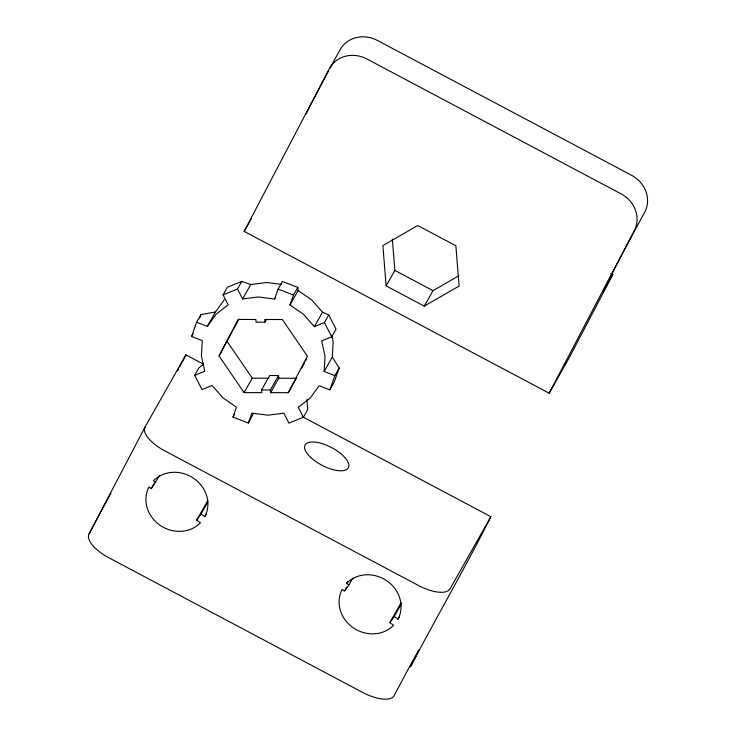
<?xml version="1.0" encoding="UTF-8"?>
<svg xmlns="http://www.w3.org/2000/svg" width="736" height="736" viewBox="0 0 736 736"><rect width="100%" height="100%" fill="white"/><g stroke="black" fill="none" stroke-linecap="round" stroke-linejoin="round"><path stroke-width="1.1" d="M331.752 335.22L333.187 341.78L332.313 357.07L339.186 368.009L334.871 375.636L324.153 371.496L325.018 356.206L321.678 340.906L331.724 336.812L336.039 329.185L328.716 314.916L322.515 312.202L311.705 299.948L298.144 290.527L297.795 287.408L282.403 281.465L278.088 289.092L274.592 299.018L258.437 296.967L242.604 298.945L237.498 289.009L241.813 281.382L250.764 284.519L266.598 282.541L281.686 284.446M253.57 413.328L248.336 423.044L232.953 417.11L236.449 407.192L222.888 397.771L212.078 385.508L202.032 389.592L194.7 375.323L204.755 371.238L201.406 355.939L202.28 340.639L191.562 336.508L196.586 322.267L200.9 314.64L215.464 311.972L224.296 299.754M199.465 318.706L200.9 314.64M248.336 423.044L251.832 413.126L267.996 415.178L283.829 413.2L288.935 423.136L303.361 417.257L307.676 409.63L306.921 399.593M328.716 314.916L324.401 322.543L314.355 326.637L303.536 314.373L289.975 304.952L293.48 295.035L297.795 287.408M303.361 417.257L298.255 407.321L310.298 397.955L319.13 385.738L329.848 389.878L334.871 375.636M339.186 368.009L334.162 382.251L329.848 389.878M244.168 231.38L329.323 68.733A28.778 26.229 29.5 0 1 366.905 58.981L621.074 193.844A28.778 26.229 29.5 0 1 634.322 230.561L549.166 393.208L244.168 231.38L251.326 218.73M302.404 416.686L490.875 516.69C465.391 567.465 436.816 616.566 410.43 666.853L412.123 663.578A40.287 0.488 -62 0 0 416.861 653.402A40.287 0.488 -62 0 0 396.354 691.454L394.1 695.713A28.778 11.84 27.6 0 1 362.857 692.53L108.689 557.676A28.778 11.84 27.6 0 1 89.102 533.885L145.066 427L185.877 354.853L203.108 363.998M177.422 371.018L178.48 369.003M179.538 366.979L185.877 354.853M278.751 378.23L296.424 378.276L288.264 392.702L270.59 392.665L278.751 378.23L278.539 375.544L269.707 375.526L261.538 389.96L261.758 392.647L244.085 392.601L219.043 355.976L238.17 319.442L255.843 319.479L256.054 322.166L264.896 322.184L266.524 319.295M219.043 355.976L238.896 319.222M288.264 392.702L307.39 356.169L282.348 319.534L264.675 319.498L264.896 322.184M301.742 368.129L304.391 363.05M305.458 361.017L306.516 358.993M610.76 273.452L612.784 274.519L568.992 358.174L549.166 393.208M89.102 533.885L91.356 529.616A40.287 0.488 -62 0 1 109.176 496.414M191.562 336.508L193.182 333.647M196.586 322.267L207.304 326.398L216.136 314.18L228.169 304.814L223.072 294.878L227.387 287.252L241.813 281.382M207.304 326.398L215.464 311.972M194.7 375.323L199.014 367.696L203.357 364.292M242.604 298.945L250.764 284.519M207.911 500.278L196.668 520.15L200.44 522.772A31.648 28.851 29.5 0 1 159.988 525.228A31.648 28.851 29.5 0 1 148.948 486.993L151.303 488.63L154.118 483.662M151.303 488.63L159.657 475.566M274.592 299.018L275.687 297.086M289.975 304.952L298.144 290.527M244.085 392.601L252.255 378.175L268.815 378.212M232.953 417.11L234.572 414.248M270.59 392.665L270.379 389.979L278.539 375.544M196.668 520.15L201.084 514.032L207.828 502.118M201.084 514.032L204.856 516.663L206.549 513.682M314.355 326.637L322.515 312.202M324.153 371.496L332.313 357.07M386.133 285.89L382.876 245.594L417.735 225.529L455.86 245.76L459.126 286.056L424.258 306.121L386.133 285.89L394.882 270.434L392.343 239.09M424.258 306.121L433.007 290.665L458.905 275.752M401.074 602.775L389.832 622.638L393.604 625.26A31.648 28.851 29.5 0 1 353.151 627.725A31.648 28.851 29.5 0 1 342.111 589.481L344.466 591.128L348.882 585.019L346.527 583.372L347.65 581.385M345.028 590.134L346.72 587.153M348.882 585.019L352.82 578.064M389.832 622.638L394.248 616.529L401.552 603.612M394.248 616.529L398.02 619.151L399.151 617.164M612.784 274.519L603.456 291.014L610.751 277.067L610.392 277.638A40.287 0.488 -62 0 1 620.788 256.91A40.287 0.488 -62 0 1 643.292 214.792L644.819 212.014A28.778 26.229 29.5 0 0 631.571 175.288L377.402 40.434A28.778 26.229 29.5 0 0 339.82 50.177L338.293 52.964A40.287 0.488 -62 0 0 330.225 67.85M490.875 516.69L450.064 588.828A28.778 11.84 27.6 0 1 418.812 585.644L164.652 450.791A28.778 11.84 27.6 0 1 145.066 427M223.072 294.878L237.498 289.009M261.538 389.96L270.379 389.979M278.088 289.092L293.48 295.035M394.882 270.434L433.007 290.665M155.719 482.522L153.364 480.884A31.648 28.851 29.5 0 1 193.816 478.418A31.648 28.851 29.5 0 1 204.856 516.663M227.203 341.541L252.255 378.175M324.401 322.543L331.724 336.812M109.793 495.291A40.287 0.488 -62 0 1 110.924 493.258M346.527 583.372A31.648 28.851 29.5 0 1 386.98 580.916A31.648 28.851 29.5 0 1 398.02 619.151M306.139 113.85A40.287 0.488 -62 0 1 328.652 70.785M310.675 457.378A24.463 10.065 27.6 0 0 347.99 468.354A24.463 10.065 27.6 0 0 321.485 443.422A24.463 10.065 27.6 0 0 310.675 457.378"/></g></svg>
